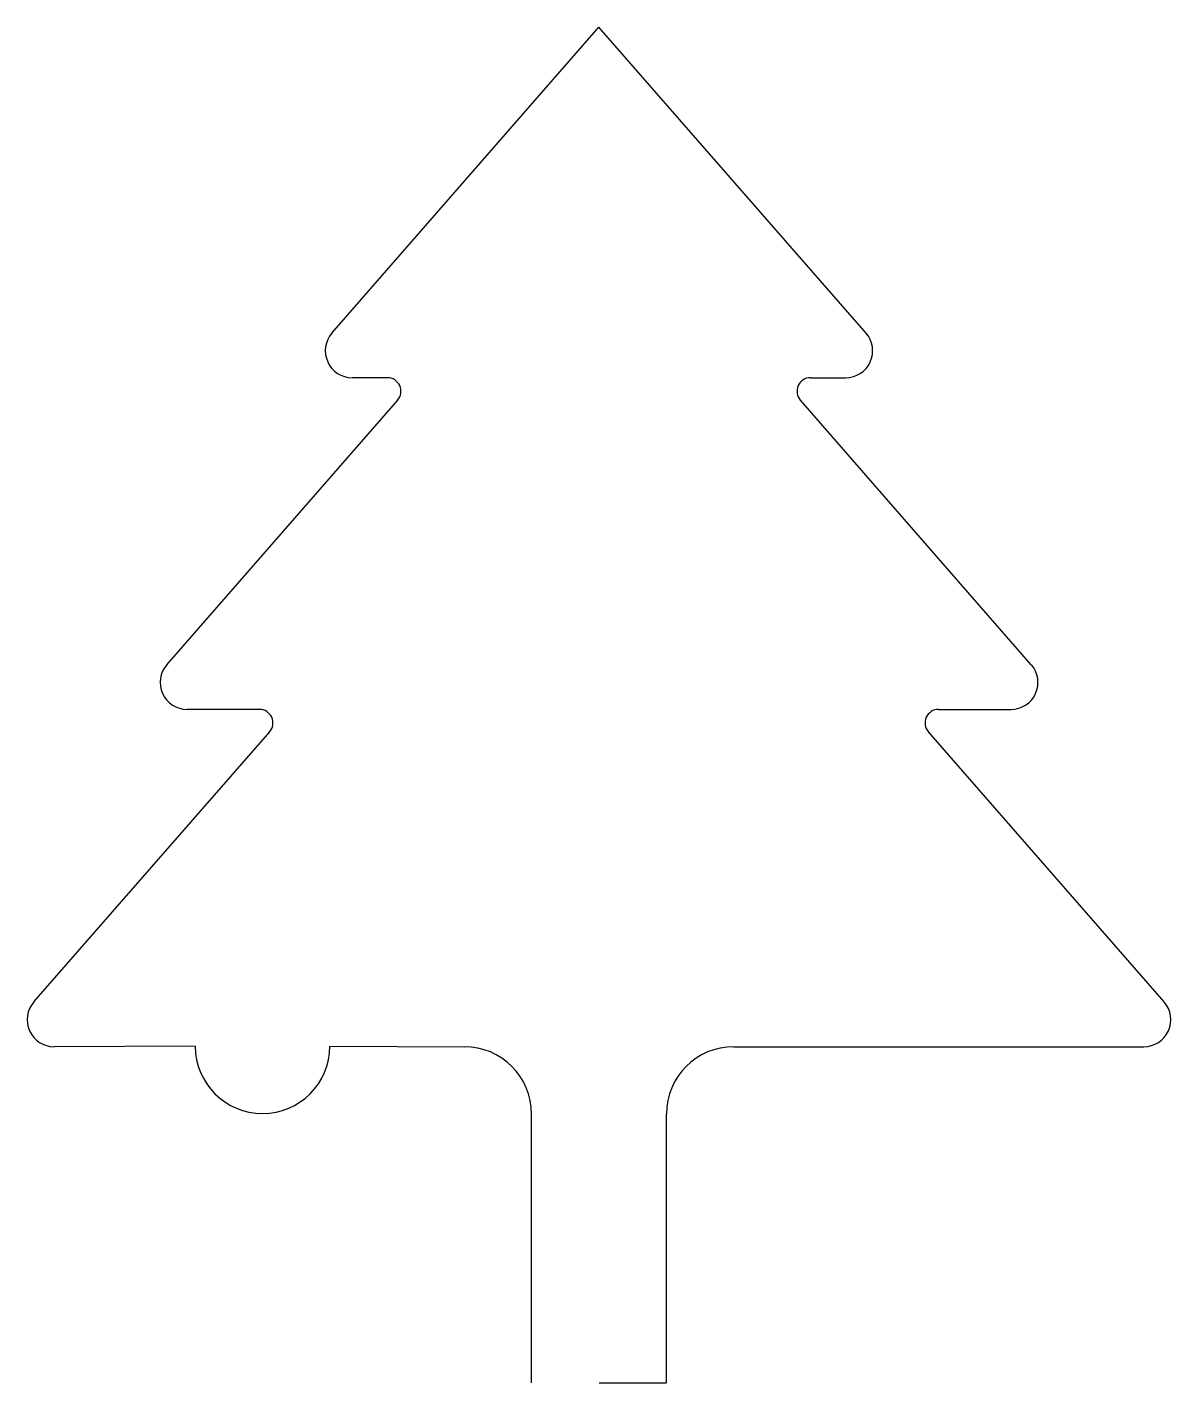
# Model space of a CAD drawing. Header units: millimetres. Extents: x -42 to 42, y 0 to 101.
import ezdxf

# ---------------------------------------------------------------- set-up
doc = ezdxf.new("R2010")
doc.units = ezdxf.units.MM
doc.layers.get('0').update_dxf_attribs({"linetype": 'CONTINUOUS'})

msp = doc.modelspace()

# ---------------------------------------------------------------- linework, layer by layer
for p, q in [((-19.85, 77.94), (-0.01, 100.65)), ((19.83, 77.94), (-0.01, 100.65)), ((-15.72, 74.62), (-18.34, 74.62)), ((15.7, 74.62), (18.32, 74.62)), ((-32.12, 53.32), (-14.96, 72.96)), ((32.1, 53.32), (14.95, 72.96)), ((-25.23, 50), (-30.61, 50)), ((25.21, 50), (30.6, 50)), ((-42, 28.28), (-24.47, 48.34)), ((41.98, 28.28), (24.46, 48.34)), ((-30, 25), (-40.49, 24.96)), ((-20, 25), (-10.02, 24.96)), ((10, 24.96), (40.47, 24.96)), ((-5.02, 0), (-5.02, 19.96)), ((5, 0), (5, 19.96)), ((0, 0), (5, 0))]:
    msp.add_line(p, q)
for centre, radius, start, end in [((-18.34, 76.62), 2, 138.8696, 270), ((18.32, 76.62), 2, -90, 41.1304), ((-15.72, 73.62), 1, -41.1304, 90), ((15.7, 73.62), 1, 90, 221.1304), ((-30.61, 52), 2, 138.8696, 270), ((30.6, 52), 2, -90, 41.1304), ((-25.23, 49), 1, -41.1304, 90), ((25.21, 49), 1, 90, 221.1304), ((-40.49, 26.96), 2, 138.8696, 270), ((40.47, 26.96), 2, -90, 41.1304), ((-25, 25), 5, -180, 0), ((-10.02, 19.96), 5, 0, 90), ((10, 19.96), 5, 90, 180)]:
    msp.add_arc(centre, radius, start, end)

doc.saveas('drawing.dxf')
